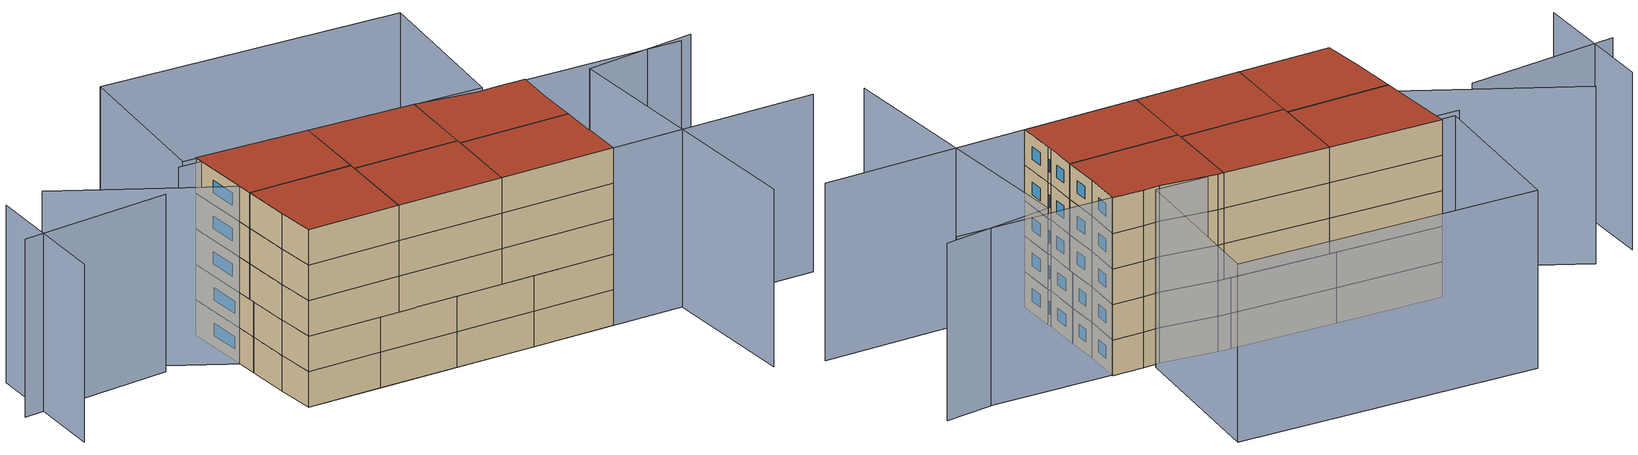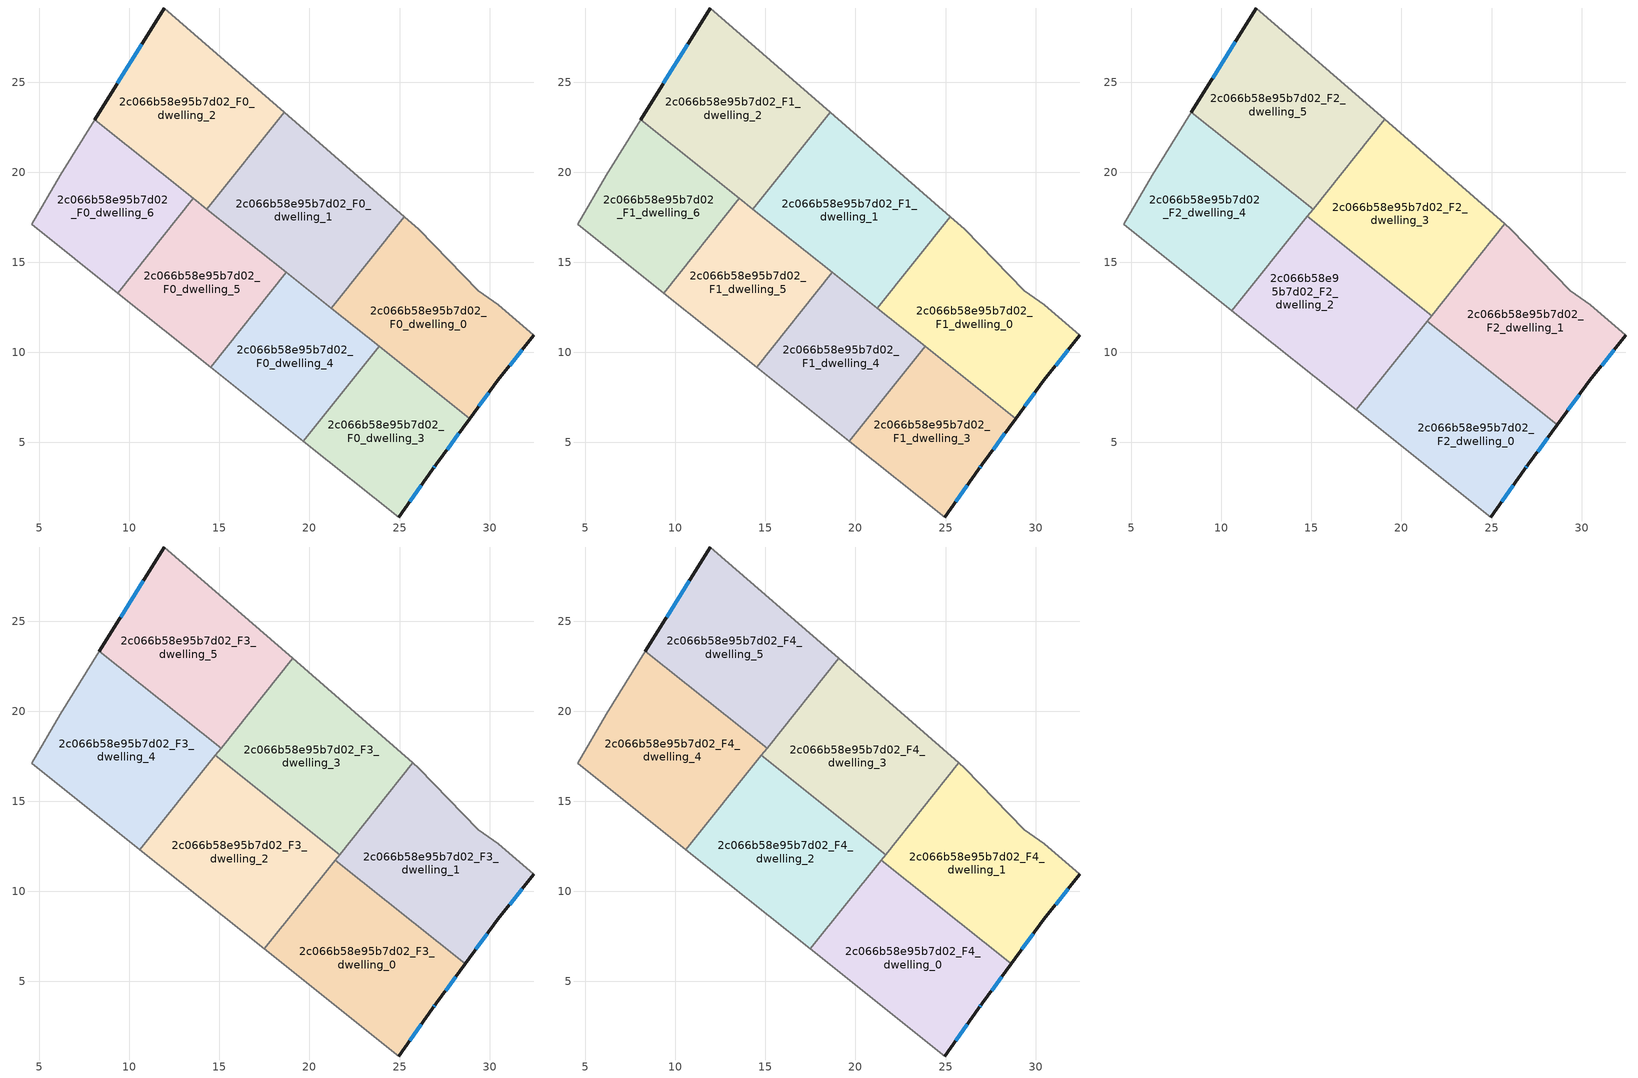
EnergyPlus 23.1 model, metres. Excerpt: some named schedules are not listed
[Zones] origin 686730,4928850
2c066b58e95b7d02_F0_dwelling_0
 floor ground (EU_floor_Construction): 29.36,13.42 30.49,12.65 32.46,10.95 30.46,8.45 28.9,6.32 21.22,12.45 25.28,17.54 26.08,16.84 z0
 wall outside (EU_wall_Construction): 28.9,6.32 30.46,8.45 32.46,10.95 z0:3
 wall adiabatic (EU_wall_Construction): 32.46,10.95 30.49,12.65 29.36,13.42 26.08,16.84 25.28,17.54 z0:3
 wall to 2c066b58e95b7d02_F0_dwelling_1 (EU_wall_Construction): 25.28,17.54 21.22,12.45 z0:3
 wall to 2c066b58e95b7d02_F0_dwelling_3 (EU_wall_Construction): 23.86,10.34 28.9,6.32 z0:3
 wall to 2c066b58e95b7d02_F0_dwelling_4 (EU_wall_Construction): 21.22,12.45 23.86,10.34 z0:3
 window (EU_Window_Construction): 31.11,9.26 31.81,10.14 / 29.41,7.01 29.95,7.76 z0.98:2.02
2c066b58e95b7d02_F0_dwelling_1
 floor ground (EU_floor_Construction): 25.28,17.54 21.22,12.45 14.3,17.96 18.59,23.34 z0
 wall to 2c066b58e95b7d02_F0_dwelling_2 (EU_wall_Construction): 18.59,23.34 14.3,17.96 z0:3
 wall adiabatic (EU_wall_Construction): 25.28,17.54 18.59,23.34 z0:3
 wall to 2c066b58e95b7d02_F0_dwelling_5 (EU_wall_Construction): 14.3,17.96 18.71,14.45 z0:3
 wall to 2c066b58e95b7d02_F0_dwelling_4 (EU_wall_Construction): 18.71,14.45 21.22,12.45 z0:3
2c066b58e95b7d02_F0_dwelling_2
 floor ground (EU_floor_Construction): 18.59,23.34 14.3,17.96 8.07,22.93 11.94,29.13 z0
 wall outside (EU_wall_Construction): 11.94,29.13 8.07,22.93 z0:3
 wall adiabatic (EU_wall_Construction): 18.59,23.34 11.94,29.13 z0:3
 wall to 2c066b58e95b7d02_F0_dwelling_6 (EU_wall_Construction): 8.07,22.93 13.55,18.56 z0:3
 wall to 2c066b58e95b7d02_F0_dwelling_5 (EU_wall_Construction): 13.55,18.56 14.3,17.96 z0:3
 window (EU_Window_Construction): 10.68,27.11 9.33,24.95 z0.98:2.02
2c066b58e95b7d02_F0_dwelling_3
 floor ground (EU_floor_Construction): 28.9,6.32 27.03,3.78 26.82,3.49 24.95,0.86 19.66,5.08 23.86,10.34 z0
 wall outside (EU_wall_Construction): 24.95,0.86 26.82,3.49 27.03,3.78 28.9,6.32 z0:3
 wall adiabatic (EU_wall_Construction): 19.66,5.08 24.95,0.86 z0:3
 wall to 2c066b58e95b7d02_F0_dwelling_4 (EU_wall_Construction): 23.86,10.34 19.66,5.08 z0:3
 window (EU_Window_Construction): 25.56,1.71 26.21,2.63 / 27.64,4.61 28.29,5.5 / 26.89,3.58 26.96,3.68 z0.98:2.02
2c066b58e95b7d02_F0_dwelling_4
 floor ground (EU_floor_Construction): 23.86,10.34 19.66,5.08 14.51,9.18 18.71,14.45 z0
 wall to 2c066b58e95b7d02_F0_dwelling_5 (EU_wall_Construction): 18.71,14.45 14.51,9.18 z0:3
 wall adiabatic (EU_wall_Construction): 14.51,9.18 19.66,5.08 z0:3
2c066b58e95b7d02_F0_dwelling_5
 floor ground (EU_floor_Construction): 18.71,14.45 14.51,9.18 9.35,13.29 13.55,18.56 z0
 wall to 2c066b58e95b7d02_F0_dwelling_6 (EU_wall_Construction): 13.55,18.56 9.35,13.29 z0:3
 wall adiabatic (EU_wall_Construction): 9.35,13.29 14.51,9.18 z0:3
2c066b58e95b7d02_F0_dwelling_6
 floor ground (EU_floor_Construction): 13.55,18.56 9.35,13.29 4.57,17.11 6.15,19.85 8.07,22.93 z0
 wall adiabatic (EU_wall_Construction): 8.07,22.93 6.15,19.85 4.57,17.11 9.35,13.29 z0:3
2c066b58e95b7d02_F1_dwelling_0
 floor to 2c066b58e95b7d02_F0_dwelling_0 (EU_floor_Construction): 29.36,13.42 30.49,12.65 32.46,10.95 30.46,8.45 28.9,6.32 21.22,12.45 25.28,17.54 26.08,16.84 z3
 wall outside (EU_wall_Construction): 28.9,6.32 30.46,8.45 32.46,10.95 z3:6
 wall adiabatic (EU_wall_Construction): 32.46,10.95 30.49,12.65 29.36,13.42 26.08,16.84 25.28,17.54 z3:6
 wall to 2c066b58e95b7d02_F1_dwelling_1 (EU_wall_Construction): 25.28,17.54 21.22,12.45 z3:6
 wall to 2c066b58e95b7d02_F1_dwelling_3 (EU_wall_Construction): 23.86,10.34 28.9,6.32 z3:6
 wall to 2c066b58e95b7d02_F1_dwelling_4 (EU_wall_Construction): 21.22,12.45 23.86,10.34 z3:6
 window (EU_Window_Construction): 31.11,9.26 31.81,10.14 / 29.41,7.01 29.95,7.76 z3.98:5.02
2c066b58e95b7d02_F1_dwelling_1
 floor to 2c066b58e95b7d02_F0_dwelling_1 (EU_floor_Construction): 25.28,17.54 21.22,12.45 14.3,17.96 18.59,23.34 z3
 wall to 2c066b58e95b7d02_F1_dwelling_2 (EU_wall_Construction): 18.59,23.34 14.3,17.96 z3:6
 wall adiabatic (EU_wall_Construction): 25.28,17.54 18.59,23.34 z3:6
 wall to 2c066b58e95b7d02_F1_dwelling_5 (EU_wall_Construction): 14.3,17.96 18.71,14.45 z3:6
 wall to 2c066b58e95b7d02_F1_dwelling_4 (EU_wall_Construction): 18.71,14.45 21.22,12.45 z3:6
2c066b58e95b7d02_F1_dwelling_2
 floor to 2c066b58e95b7d02_F0_dwelling_2 (EU_floor_Construction): 18.59,23.34 14.3,17.96 8.07,22.93 11.94,29.13 z3
 wall outside (EU_wall_Construction): 11.94,29.13 8.07,22.93 z3:6
 wall adiabatic (EU_wall_Construction): 18.59,23.34 11.94,29.13 z3:6
 wall to 2c066b58e95b7d02_F1_dwelling_6 (EU_wall_Construction): 8.07,22.93 13.55,18.56 z3:6
 wall to 2c066b58e95b7d02_F1_dwelling_5 (EU_wall_Construction): 13.55,18.56 14.3,17.96 z3:6
 window (EU_Window_Construction): 10.68,27.11 9.33,24.95 z3.98:5.02
2c066b58e95b7d02_F1_dwelling_3
 floor to 2c066b58e95b7d02_F0_dwelling_3 (EU_floor_Construction): 28.9,6.32 27.03,3.78 26.82,3.49 24.95,0.86 19.66,5.08 23.86,10.34 z3
 wall outside (EU_wall_Construction): 24.95,0.86 26.82,3.49 27.03,3.78 28.9,6.32 z3:6
 wall adiabatic (EU_wall_Construction): 19.66,5.08 24.95,0.86 z3:6
 wall to 2c066b58e95b7d02_F1_dwelling_4 (EU_wall_Construction): 23.86,10.34 19.66,5.08 z3:6
 window (EU_Window_Construction): 25.56,1.71 26.21,2.63 / 27.64,4.61 28.29,5.5 / 26.89,3.58 26.96,3.68 z3.98:5.02
2c066b58e95b7d02_F1_dwelling_4
 floor to 2c066b58e95b7d02_F0_dwelling_4 (EU_floor_Construction): 23.86,10.34 19.66,5.08 14.51,9.18 18.71,14.45 z3
 wall to 2c066b58e95b7d02_F1_dwelling_5 (EU_wall_Construction): 18.71,14.45 14.51,9.18 z3:6
 wall adiabatic (EU_wall_Construction): 14.51,9.18 19.66,5.08 z3:6
2c066b58e95b7d02_F1_dwelling_5
 floor to 2c066b58e95b7d02_F0_dwelling_5 (EU_floor_Construction): 18.71,14.45 14.51,9.18 9.35,13.29 13.55,18.56 z3
 wall to 2c066b58e95b7d02_F1_dwelling_6 (EU_wall_Construction): 13.55,18.56 9.35,13.29 z3:6
 wall adiabatic (EU_wall_Construction): 9.35,13.29 14.51,9.18 z3:6
2c066b58e95b7d02_F1_dwelling_6
 floor to 2c066b58e95b7d02_F0_dwelling_6 (EU_floor_Construction): 13.55,18.56 9.35,13.29 4.57,17.11 6.15,19.85 8.07,22.93 z3
 wall adiabatic (EU_wall_Construction): 8.07,22.93 6.15,19.85 4.57,17.11 9.35,13.29 z3:6
2c066b58e95b7d02_F2_dwelling_0
 floor to 2c066b58e95b7d02_F1_dwelling_3 (EU_floor_Construction): 28.65,5.98 27.03,3.78 26.82,3.49 24.95,0.86 19.66,5.08 23.6,10.01 z6
 floor to 2c066b58e95b7d02_F1_dwelling_4 (EU_floor_Construction): 23.6,10.01 19.66,5.08 17.49,6.81 21.43,11.74 z6
 wall outside (EU_wall_Construction): 24.95,0.86 26.82,3.49 27.03,3.78 28.65,5.98 z6:9
 wall adiabatic (EU_wall_Construction): 17.49,6.81 24.95,0.86 z6:9
 wall to 2c066b58e95b7d02_F2_dwelling_1 (EU_wall_Construction): 28.65,5.98 21.43,11.74 z6:9
 wall to 2c066b58e95b7d02_F2_dwelling_2 (EU_wall_Construction): 21.43,11.74 17.49,6.81 z6:9
 window (EU_Window_Construction): 25.56,1.71 26.21,2.63 / 27.56,4.5 28.12,5.27 / 26.89,3.58 26.96,3.68 z6.98:8.02
2c066b58e95b7d02_F2_dwelling_1
 floor to 2c066b58e95b7d02_F1_dwelling_0 (EU_floor_Construction): 29.36,13.42 30.49,12.65 32.46,10.95 30.46,8.45 28.9,6.32 21.69,12.07 25.73,17.14 26.08,16.84 z6
 floor to 2c066b58e95b7d02_F1_dwelling_3 (EU_floor_Construction): 28.9,6.32 28.65,5.98 23.6,10.01 23.86,10.34 z6
 floor to 2c066b58e95b7d02_F1_dwelling_4 (EU_floor_Construction): 23.86,10.34 23.6,10.01 21.43,11.74 21.67,12.05 21.69,12.07 z6
 wall outside (EU_wall_Construction): 28.65,5.98 30.46,8.45 32.46,10.95 z6:9
 wall adiabatic (EU_wall_Construction): 32.46,10.95 30.49,12.65 29.36,13.42 26.08,16.84 25.73,17.14 z6:9
 wall to 2c066b58e95b7d02_F2_dwelling_3 (EU_wall_Construction): 25.73,17.14 21.67,12.05 z6:9
 wall to 2c066b58e95b7d02_F2_dwelling_2 (EU_wall_Construction): 21.67,12.05 21.43,11.74 z6:9
 window (EU_Window_Construction): 31.11,9.26 31.81,10.14 / 29.24,6.78 29.87,7.65 z6.98:8.02
2c066b58e95b7d02_F2_dwelling_2
 floor to 2c066b58e95b7d02_F1_dwelling_5 (EU_floor_Construction): 18.69,14.43 14.51,9.19 10.58,12.31 14.76,17.55 z6
 floor to 2c066b58e95b7d02_F1_dwelling_4 (EU_floor_Construction): 21.67,12.05 17.49,6.81 14.51,9.19 18.69,14.43 z6
 wall adiabatic (EU_wall_Construction): 10.58,12.31 17.49,6.81 z6:9
 wall to 2c066b58e95b7d02_F2_dwelling_3 (EU_wall_Construction): 21.67,12.05 14.76,17.55 z6:9
 wall to 2c066b58e95b7d02_F2_dwelling_4 (EU_wall_Construction): 14.76,17.55 10.58,12.31 z6:9
2c066b58e95b7d02_F2_dwelling_3
 floor to 2c066b58e95b7d02_F1_dwelling_1 (EU_floor_Construction): 25.28,17.54 21.22,12.45 14.78,17.58 19.06,22.94 z6
 floor to 2c066b58e95b7d02_F1_dwelling_0 (EU_floor_Construction): 25.73,17.14 21.69,12.07 21.22,12.45 25.28,17.54 z6
 floor to 2c066b58e95b7d02_F1_dwelling_5 (EU_floor_Construction): 18.71,14.45 18.69,14.43 14.76,17.55 14.78,17.58 z6
 floor to 2c066b58e95b7d02_F1_dwelling_4 (EU_floor_Construction): 21.69,12.07 21.67,12.05 18.69,14.43 18.71,14.45 z6
 wall adiabatic (EU_wall_Construction): 25.73,17.14 19.06,22.94 z6:9
 wall to 2c066b58e95b7d02_F2_dwelling_5 (EU_wall_Construction): 19.06,22.94 15.09,17.96 z6:9
 wall to 2c066b58e95b7d02_F2_dwelling_4 (EU_wall_Construction): 15.09,17.96 14.76,17.55 z6:9
2c066b58e95b7d02_F2_dwelling_4
 floor to 2c066b58e95b7d02_F1_dwelling_6 (EU_floor_Construction): 13.55,18.56 9.35,13.29 4.57,17.11 6.15,19.85 8.07,22.93 z6
 floor to 2c066b58e95b7d02_F1_dwelling_2 (EU_floor_Construction): 14.61,18.35 14.3,17.96 8.07,22.93 8.34,23.35 z6
 floor to 2c066b58e95b7d02_F1_dwelling_5 (EU_floor_Construction): 14.78,17.58 14.76,17.55 10.58,12.31 9.35,13.29 13.55,18.56 z6
 floor to 2c066b58e95b7d02_F1_dwelling_1 (EU_floor_Construction): 15.09,17.96 14.78,17.58 14.3,17.96 14.61,18.35 z6
 wall adiabatic (EU_wall_Construction): 8.33,23.35 6.15,19.85 4.57,17.11 10.58,12.31 z6:9
 wall to 2c066b58e95b7d02_F2_dwelling_5 (EU_wall_Construction): 15.09,17.96 8.33,23.35 z6:9
2c066b58e95b7d02_F2_dwelling_5
 floor to 2c066b58e95b7d02_F1_dwelling_2 (EU_floor_Construction): 18.59,23.34 14.61,18.35 8.34,23.35 11.94,29.13 z6
 floor to 2c066b58e95b7d02_F1_dwelling_1 (EU_floor_Construction): 19.06,22.94 15.09,17.96 14.61,18.35 18.59,23.34 z6
 wall outside (EU_wall_Construction): 11.94,29.13 8.33,23.35 z6:9
 wall adiabatic (EU_wall_Construction): 19.06,22.94 11.94,29.13 z6:9
 window (EU_Window_Construction): 10.77,27.25 9.51,25.23 z6.98:8.02
2c066b58e95b7d02_F3_dwelling_0
 floor to 2c066b58e95b7d02_F2_dwelling_0 (EU_floor_Construction): 28.65,5.98 27.03,3.78 26.82,3.49 24.95,0.86 17.49,6.81 21.43,11.74 z9
 wall outside (EU_wall_Construction): 24.95,0.86 26.82,3.49 27.03,3.78 28.65,5.98 z9:12
 wall adiabatic (EU_wall_Construction): 17.49,6.81 24.95,0.86 z9:12
 wall to 2c066b58e95b7d02_F3_dwelling_1 (EU_wall_Construction): 28.65,5.98 21.43,11.74 z9:12
 wall to 2c066b58e95b7d02_F3_dwelling_2 (EU_wall_Construction): 21.43,11.74 17.49,6.81 z9:12
 window (EU_Window_Construction): 25.56,1.71 26.21,2.63 / 27.56,4.5 28.12,5.27 / 26.89,3.58 26.96,3.68 z9.98:11.02
2c066b58e95b7d02_F3_dwelling_1
 floor to 2c066b58e95b7d02_F2_dwelling_1 (EU_floor_Construction): 29.36,13.42 30.49,12.65 32.46,10.95 30.46,8.45 28.65,5.98 21.43,11.74 25.73,17.14 26.08,16.84 z9
 wall outside (EU_wall_Construction): 28.65,5.98 30.46,8.45 32.46,10.95 z9:12
 wall adiabatic (EU_wall_Construction): 32.46,10.95 30.49,12.65 29.36,13.42 26.08,16.84 25.73,17.14 z9:12
 wall to 2c066b58e95b7d02_F3_dwelling_3 (EU_wall_Construction): 25.73,17.14 21.67,12.05 z9:12
 wall to 2c066b58e95b7d02_F3_dwelling_2 (EU_wall_Construction): 21.67,12.05 21.43,11.74 z9:12
 window (EU_Window_Construction): 31.11,9.26 31.81,10.14 / 29.24,6.78 29.87,7.65 z9.98:11.02
2c066b58e95b7d02_F3_dwelling_2
 floor to 2c066b58e95b7d02_F2_dwelling_2 (EU_floor_Construction): 21.67,12.05 17.49,6.81 10.58,12.31 14.76,17.55 z9
 wall adiabatic (EU_wall_Construction): 10.58,12.31 17.49,6.81 z9:12
 wall to 2c066b58e95b7d02_F3_dwelling_3 (EU_wall_Construction): 21.67,12.05 14.76,17.55 z9:12
 wall to 2c066b58e95b7d02_F3_dwelling_4 (EU_wall_Construction): 14.76,17.55 10.58,12.31 z9:12
2c066b58e95b7d02_F3_dwelling_3
 floor to 2c066b58e95b7d02_F2_dwelling_3 (EU_floor_Construction): 25.73,17.14 21.67,12.05 14.76,17.55 19.06,22.94 z9
 wall adiabatic (EU_wall_Construction): 25.73,17.14 19.06,22.94 z9:12
 wall to 2c066b58e95b7d02_F3_dwelling_5 (EU_wall_Construction): 19.06,22.94 15.09,17.96 z9:12
 wall to 2c066b58e95b7d02_F3_dwelling_4 (EU_wall_Construction): 15.09,17.96 14.76,17.55 z9:12
2c066b58e95b7d02_F3_dwelling_4
 floor to 2c066b58e95b7d02_F2_dwelling_4 (EU_floor_Construction): 15.09,17.96 10.58,12.31 4.57,17.11 6.15,19.85 8.33,23.35 z9
 wall adiabatic (EU_wall_Construction): 8.33,23.35 6.15,19.85 4.57,17.11 10.58,12.31 z9:12
 wall to 2c066b58e95b7d02_F3_dwelling_5 (EU_wall_Construction): 15.09,17.96 8.33,23.35 z9:12
2c066b58e95b7d02_F3_dwelling_5
 floor to 2c066b58e95b7d02_F2_dwelling_5 (EU_floor_Construction): 19.06,22.94 15.09,17.96 8.33,23.35 11.94,29.13 z9
 wall outside (EU_wall_Construction): 11.94,29.13 8.33,23.35 z9:12
 wall adiabatic (EU_wall_Construction): 19.06,22.94 11.94,29.13 z9:12
 window (EU_Window_Construction): 10.77,27.25 9.51,25.23 z9.98:11.02
2c066b58e95b7d02_F4_dwelling_0
 floor to 2c066b58e95b7d02_F3_dwelling_0 (EU_floor_Construction): 28.65,5.98 27.03,3.78 26.82,3.49 24.95,0.86 17.49,6.81 21.43,11.74 z12
 wall outside (EU_wall_Construction): 24.95,0.86 26.82,3.49 27.03,3.78 28.65,5.98 z12:15
 wall adiabatic (EU_wall_Construction): 17.49,6.81 24.95,0.86 z12:15
 wall to 2c066b58e95b7d02_F4_dwelling_1 (EU_wall_Construction): 28.65,5.98 21.43,11.74 z12:15
 wall to 2c066b58e95b7d02_F4_dwelling_2 (EU_wall_Construction): 21.43,11.74 17.49,6.81 z12:15
 window (EU_Window_Construction): 25.56,1.71 26.21,2.63 / 27.56,4.5 28.12,5.27 / 26.89,3.58 26.96,3.68 z12.98:14.02
 roof outside (EU_roof_Construction): 26.82,3.49 27.03,3.78 28.65,5.98 21.43,11.74 17.49,6.81 24.95,0.86 z15
2c066b58e95b7d02_F4_dwelling_1
 floor to 2c066b58e95b7d02_F3_dwelling_1 (EU_floor_Construction): 29.36,13.42 30.49,12.65 32.46,10.95 30.46,8.45 28.65,5.98 21.43,11.74 25.73,17.14 26.08,16.84 z12
 wall outside (EU_wall_Construction): 28.65,5.98 30.46,8.45 32.46,10.95 z12:15
 wall adiabatic (EU_wall_Construction): 32.46,10.95 30.49,12.65 29.36,13.42 26.08,16.84 25.73,17.14 z12:15
 wall to 2c066b58e95b7d02_F4_dwelling_3 (EU_wall_Construction): 25.73,17.14 21.67,12.05 z12:15
 wall to 2c066b58e95b7d02_F4_dwelling_2 (EU_wall_Construction): 21.67,12.05 21.43,11.74 z12:15
 window (EU_Window_Construction): 31.11,9.26 31.81,10.14 / 29.24,6.78 29.87,7.65 z12.98:14.02
 roof outside (EU_roof_Construction): 30.46,8.45 32.46,10.95 30.49,12.65 29.36,13.42 26.08,16.84 25.73,17.14 21.43,11.74 28.65,5.98 z15
2c066b58e95b7d02_F4_dwelling_2
 floor to 2c066b58e95b7d02_F3_dwelling_2 (EU_floor_Construction): 21.67,12.05 17.49,6.81 10.58,12.31 14.76,17.55 z12
 wall adiabatic (EU_wall_Construction): 10.58,12.31 17.49,6.81 z12:15
 wall to 2c066b58e95b7d02_F4_dwelling_3 (EU_wall_Construction): 21.67,12.05 14.76,17.55 z12:15
 wall to 2c066b58e95b7d02_F4_dwelling_4 (EU_wall_Construction): 14.76,17.55 10.58,12.31 z12:15
 roof outside (EU_roof_Construction): 17.49,6.81 21.67,12.05 14.76,17.55 10.58,12.31 z15
2c066b58e95b7d02_F4_dwelling_3
 floor to 2c066b58e95b7d02_F3_dwelling_3 (EU_floor_Construction): 25.73,17.14 21.67,12.05 14.76,17.55 19.06,22.94 z12
 wall adiabatic (EU_wall_Construction): 25.73,17.14 19.06,22.94 z12:15
 wall to 2c066b58e95b7d02_F4_dwelling_5 (EU_wall_Construction): 19.06,22.94 15.09,17.96 z12:15
 wall to 2c066b58e95b7d02_F4_dwelling_4 (EU_wall_Construction): 15.09,17.96 14.76,17.55 z12:15
 roof outside (EU_roof_Construction): 21.67,12.05 25.73,17.14 19.06,22.94 14.76,17.55 z15
2c066b58e95b7d02_F4_dwelling_4
 floor to 2c066b58e95b7d02_F3_dwelling_4 (EU_floor_Construction): 15.09,17.96 10.58,12.31 4.57,17.11 6.15,19.85 8.33,23.35 z12
 wall adiabatic (EU_wall_Construction): 8.33,23.35 6.15,19.85 4.57,17.11 10.58,12.31 z12:15
 wall to 2c066b58e95b7d02_F4_dwelling_5 (EU_wall_Construction): 15.09,17.96 8.33,23.35 z12:15
 roof outside (EU_roof_Construction): 10.58,12.31 15.09,17.96 8.33,23.35 6.15,19.85 4.57,17.11 z15
2c066b58e95b7d02_F4_dwelling_5
 floor to 2c066b58e95b7d02_F3_dwelling_5 (EU_floor_Construction): 19.06,22.94 15.09,17.96 8.33,23.35 11.94,29.13 z12
 wall outside (EU_wall_Construction): 11.94,29.13 8.33,23.35 z12:15
 wall adiabatic (EU_wall_Construction): 19.06,22.94 11.94,29.13 z12:15
 window (EU_Window_Construction): 10.77,27.25 9.51,25.23 z12.98:14.02
 roof outside (EU_roof_Construction): 15.09,17.96 19.06,22.94 11.94,29.13 8.33,23.35 z15
shading: 4.57,17.11 38.29,-9.78 / 2.76,37.75 13.72,14.17 / 23.35,-12.62 35.77,7.1 / 35.77,7.1 43.62,2.16 / 42.43,2.44 10.06,29.72 / -0.28,39.42 -6.72,30.57 / 5.75,29.03 -4.72,36.1 / 19.59,39.83 38.68,23.46 / 38.68,23.46 30.07,13.42 / 30.07,13.42 10.98,29.78 / 10.98,29.78 19.59,39.83 z0:15
[Building]
EU S2 Campaign: North Axis=0; Terrain=City; Solar Distribution=FullExterior
[Site:Location]
Bologna: Latitude=44.5; Longitude=11.25; Time Zone=1; Elevation=37
[SizingPeriod:WeatherFileDays]
AnnualSizingPeriod: Begin Month=1; Begin Day of Month=1; End Month=12; End Day of Month=31; Day of Week for Start Day=Monday; Use Weather File Daylight Saving Period=No; Use Weather File Rain and Snow Indicators=No
[MATERIAL]
EU_InternalMass_Material: Roughness=MediumRough; Thickness=0.1; Conductivity=1; Density=1800; Specific Heat=900; Thermal Absorptance=0.9; Solar Absorptance=0.7; Visible Absorptance=0.7
[MATERIAL:NOMASS] Roughness=MediumRough; Thermal Absorptance=0.9; Solar Absorptance=0.7; Visible Absorptance=0.7
Name | Thermal Resistance
EU_wall_NoMass | 0.905828
EU_roof_NoMass | 0.37593
EU_floor_NoMass | 0.67114
[WINDOWMATERIAL:SIMPLEGLAZINGSYSTEM]
EU_Window_SimpleGlazing: UFactor=4.52486; Solar Heat Gain Coefficient=0.85; Visible Transmittance=0.85
[CONSTRUCTION]
EU_wall_Construction: EU_wall_NoMass
EU_roof_Construction: EU_roof_NoMass
EU_floor_Construction: EU_floor_NoMass
EU_Window_Construction: EU_Window_SimpleGlazing
EU_InternalMass_Construction: EU_InternalMass_Material
[ZONE] Type=1; Multiplier=1; Ceiling Height=autocalculate; Floor Area=autocalculate; Part of Total Floor Area=Yes
Name | Volume
2c066b58e95b7d02_F0_dwelling_0; 2c066b58e95b7d02_F1_dwelling_0; 2c066b58e95b7d02_F2_dwelling_3; 2c066b58e95b7d02_F3_dwelling_3; 2c066b58e95b7d02_F4_dwelling_3 | 177.639
2c066b58e95b7d02_F2_dwelling_0; 2c066b58e95b7d02_F3_dwelling_0; 2c066b58e95b7d02_F4_dwelling_0 | 177.627
2c066b58e95b7d02_F0_dwelling_1; 2c066b58e95b7d02_F1_dwelling_1 | 177.633
2c066b58e95b7d02_F2_dwelling_1; 2c066b58e95b7d02_F3_dwelling_1; 2c066b58e95b7d02_F4_dwelling_1 | 177.634
2c066b58e95b7d02_F0_dwelling_2; 2c066b58e95b7d02_F1_dwelling_2 | 177.631
2c066b58e95b7d02_F2_dwelling_2; 2c066b58e95b7d02_F3_dwelling_2; 2c066b58e95b7d02_F4_dwelling_2 | 177.62
2c066b58e95b7d02_F0_dwelling_3; 2c066b58e95b7d02_F1_dwelling_3 | 133.222
2c066b58e95b7d02_F0_dwelling_4; 2c066b58e95b7d02_F1_dwelling_4 | 133.224
2c066b58e95b7d02_F2_dwelling_4; 2c066b58e95b7d02_F3_dwelling_4; 2c066b58e95b7d02_F4_dwelling_4 | 177.632
2c066b58e95b7d02_F0_dwelling_5; 2c066b58e95b7d02_F1_dwelling_5 | 133.225
2c066b58e95b7d02_F2_dwelling_5; 2c066b58e95b7d02_F3_dwelling_5; 2c066b58e95b7d02_F4_dwelling_5 | 177.651
2c066b58e95b7d02_F0_dwelling_6; 2c066b58e95b7d02_F1_dwelling_6 | 133.23
[INTERNALMASS] Construction=EU_InternalMass_Construction
Name | Zone or ZoneList | Surface Area
2c066b58e95b7d02_F0_dwelling_0_EU_InternalMass | 2c066b58e95b7d02_F0_dwelling_0 | 59.2127
2c066b58e95b7d02_F0_dwelling_1_EU_InternalMass | 2c066b58e95b7d02_F0_dwelling_1 | 59.2108
2c066b58e95b7d02_F0_dwelling_2_EU_InternalMass | 2c066b58e95b7d02_F0_dwelling_2 | 59.2106
2c066b58e95b7d02_F0_dwelling_3_EU_InternalMass | 2c066b58e95b7d02_F0_dwelling_3 | 44.4073
2c066b58e95b7d02_F0_dwelling_4_EU_InternalMass | 2c066b58e95b7d02_F0_dwelling_4 | 44.4081
2c066b58e95b7d02_F0_dwelling_5_EU_InternalMass | 2c066b58e95b7d02_F0_dwelling_5 | 44.4081
2c066b58e95b7d02_F0_dwelling_6_EU_InternalMass | 2c066b58e95b7d02_F0_dwelling_6 | 44.4102
2c066b58e95b7d02_F1_dwelling_0_EU_InternalMass | 2c066b58e95b7d02_F1_dwelling_0 | 59.2127
2c066b58e95b7d02_F1_dwelling_1_EU_InternalMass | 2c066b58e95b7d02_F1_dwelling_1 | 59.2108
2c066b58e95b7d02_F1_dwelling_2_EU_InternalMass | 2c066b58e95b7d02_F1_dwelling_2 | 59.2106
2c066b58e95b7d02_F1_dwelling_3_EU_InternalMass | 2c066b58e95b7d02_F1_dwelling_3 | 44.4073
2c066b58e95b7d02_F1_dwelling_4_EU_InternalMass | 2c066b58e95b7d02_F1_dwelling_4 | 44.4081
2c066b58e95b7d02_F1_dwelling_5_EU_InternalMass | 2c066b58e95b7d02_F1_dwelling_5 | 44.4081
2c066b58e95b7d02_F1_dwelling_6_EU_InternalMass | 2c066b58e95b7d02_F1_dwelling_6 | 44.4102
2c066b58e95b7d02_F2_dwelling_0_EU_InternalMass | 2c066b58e95b7d02_F2_dwelling_0 | 59.2086
2c066b58e95b7d02_F2_dwelling_1_EU_InternalMass | 2c066b58e95b7d02_F2_dwelling_1 | 59.212
2c066b58e95b7d02_F2_dwelling_2_EU_InternalMass | 2c066b58e95b7d02_F2_dwelling_2 | 59.2093
2c066b58e95b7d02_F2_dwelling_3_EU_InternalMass | 2c066b58e95b7d02_F2_dwelling_3 | 59.2105
2c066b58e95b7d02_F2_dwelling_4_EU_InternalMass | 2c066b58e95b7d02_F2_dwelling_4 | 59.2137
2c066b58e95b7d02_F2_dwelling_5_EU_InternalMass | 2c066b58e95b7d02_F2_dwelling_5 | 59.2173
2c066b58e95b7d02_F3_dwelling_0_EU_InternalMass | 2c066b58e95b7d02_F3_dwelling_0 | 59.2086
2c066b58e95b7d02_F3_dwelling_1_EU_InternalMass | 2c066b58e95b7d02_F3_dwelling_1 | 59.212
2c066b58e95b7d02_F3_dwelling_2_EU_InternalMass | 2c066b58e95b7d02_F3_dwelling_2 | 59.2093
2c066b58e95b7d02_F3_dwelling_3_EU_InternalMass | 2c066b58e95b7d02_F3_dwelling_3 | 59.2105
2c066b58e95b7d02_F3_dwelling_4_EU_InternalMass | 2c066b58e95b7d02_F3_dwelling_4 | 59.2137
2c066b58e95b7d02_F3_dwelling_5_EU_InternalMass | 2c066b58e95b7d02_F3_dwelling_5 | 59.2173
2c066b58e95b7d02_F4_dwelling_0_EU_InternalMass | 2c066b58e95b7d02_F4_dwelling_0 | 59.2086
2c066b58e95b7d02_F4_dwelling_1_EU_InternalMass | 2c066b58e95b7d02_F4_dwelling_1 | 59.212
2c066b58e95b7d02_F4_dwelling_2_EU_InternalMass | 2c066b58e95b7d02_F4_dwelling_2 | 59.2093
2c066b58e95b7d02_F4_dwelling_3_EU_InternalMass | 2c066b58e95b7d02_F4_dwelling_3 | 59.2105
2c066b58e95b7d02_F4_dwelling_4_EU_InternalMass | 2c066b58e95b7d02_F4_dwelling_4 | 59.2137
2c066b58e95b7d02_F4_dwelling_5_EU_InternalMass | 2c066b58e95b7d02_F4_dwelling_5 | 59.2173
[OTHEREQUIPMENT] Fuel Type=Electricity; Design Level Calculation Method=Watts/Area; Power per Zone Floor Area=1; Fraction Latent=0; Fraction Radiant=0; Fraction Lost=0; Carbon Dioxide Generation Rate=0; EndUse Subcategory=EU_Step8_InternalGains
Name | Zone or ZoneList or Space or SpaceList | Schedule
EU_Step8_InternalGain_2c066b58e95b7d02_F0_dwelling_0_f000 | 2c066b58e95b7d02_F0_dwelling_0 | EU_Step8_GainSchedule_2c066b58e95b7d02_F0_dwelling_0_f000
EU_Step8_InternalGain_2c066b58e95b7d02_F0_dwelling_1_f000 | 2c066b58e95b7d02_F0_dwelling_1 | EU_Step8_GainSchedule_2c066b58e95b7d02_F0_dwelling_1_f000
EU_Step8_InternalGain_2c066b58e95b7d02_F0_dwelling_2_f000 | 2c066b58e95b7d02_F0_dwelling_2 | EU_Step8_GainSchedule_2c066b58e95b7d02_F0_dwelling_2_f000
EU_Step8_InternalGain_2c066b58e95b7d02_F0_dwelling_3_f000 | 2c066b58e95b7d02_F0_dwelling_3 | EU_Step8_GainSchedule_2c066b58e95b7d02_F0_dwelling_3_f000
EU_Step8_InternalGain_2c066b58e95b7d02_F0_dwelling_4_f000 | 2c066b58e95b7d02_F0_dwelling_4 | EU_Step8_GainSchedule_2c066b58e95b7d02_F0_dwelling_4_f000
EU_Step8_InternalGain_2c066b58e95b7d02_F0_dwelling_5_f000 | 2c066b58e95b7d02_F0_dwelling_5 | EU_Step8_GainSchedule_2c066b58e95b7d02_F0_dwelling_5_f000
EU_Step8_InternalGain_2c066b58e95b7d02_F0_dwelling_6_f000 | 2c066b58e95b7d02_F0_dwelling_6 | EU_Step8_GainSchedule_2c066b58e95b7d02_F0_dwelling_6_f000
EU_Step8_InternalGain_2c066b58e95b7d02_F1_dwelling_0_f000 | 2c066b58e95b7d02_F1_dwelling_0 | EU_Step8_GainSchedule_2c066b58e95b7d02_F1_dwelling_0_f000
EU_Step8_InternalGain_2c066b58e95b7d02_F1_dwelling_1_f000 | 2c066b58e95b7d02_F1_dwelling_1 | EU_Step8_GainSchedule_2c066b58e95b7d02_F1_dwelling_1_f000
EU_Step8_InternalGain_2c066b58e95b7d02_F1_dwelling_2_f000 | 2c066b58e95b7d02_F1_dwelling_2 | EU_Step8_GainSchedule_2c066b58e95b7d02_F1_dwelling_2_f000
EU_Step8_InternalGain_2c066b58e95b7d02_F1_dwelling_3_f000 | 2c066b58e95b7d02_F1_dwelling_3 | EU_Step8_GainSchedule_2c066b58e95b7d02_F1_dwelling_3_f000
EU_Step8_InternalGain_2c066b58e95b7d02_F1_dwelling_4_f000 | 2c066b58e95b7d02_F1_dwelling_4 | EU_Step8_GainSchedule_2c066b58e95b7d02_F1_dwelling_4_f000
EU_Step8_InternalGain_2c066b58e95b7d02_F1_dwelling_5_f000 | 2c066b58e95b7d02_F1_dwelling_5 | EU_Step8_GainSchedule_2c066b58e95b7d02_F1_dwelling_5_f000
EU_Step8_InternalGain_2c066b58e95b7d02_F1_dwelling_6_f000 | 2c066b58e95b7d02_F1_dwelling_6 | EU_Step8_GainSchedule_2c066b58e95b7d02_F1_dwelling_6_f000
EU_Step8_InternalGain_2c066b58e95b7d02_F2_dwelling_0_f000 | 2c066b58e95b7d02_F2_dwelling_0 | EU_Step8_GainSchedule_2c066b58e95b7d02_F2_dwelling_0_f000
EU_Step8_InternalGain_2c066b58e95b7d02_F2_dwelling_1_f000 | 2c066b58e95b7d02_F2_dwelling_1 | EU_Step8_GainSchedule_2c066b58e95b7d02_F2_dwelling_1_f000
EU_Step8_InternalGain_2c066b58e95b7d02_F2_dwelling_2_f000 | 2c066b58e95b7d02_F2_dwelling_2 | EU_Step8_GainSchedule_2c066b58e95b7d02_F2_dwelling_2_f000
EU_Step8_InternalGain_2c066b58e95b7d02_F2_dwelling_3_f000 | 2c066b58e95b7d02_F2_dwelling_3 | EU_Step8_GainSchedule_2c066b58e95b7d02_F2_dwelling_3_f000
EU_Step8_InternalGain_2c066b58e95b7d02_F2_dwelling_4_f000 | 2c066b58e95b7d02_F2_dwelling_4 | EU_Step8_GainSchedule_2c066b58e95b7d02_F2_dwelling_4_f000
EU_Step8_InternalGain_2c066b58e95b7d02_F2_dwelling_5_f000 | 2c066b58e95b7d02_F2_dwelling_5 | EU_Step8_GainSchedule_2c066b58e95b7d02_F2_dwelling_5_f000
EU_Step8_InternalGain_2c066b58e95b7d02_F3_dwelling_0_f000 | 2c066b58e95b7d02_F3_dwelling_0 | EU_Step8_GainSchedule_2c066b58e95b7d02_F3_dwelling_0_f000
EU_Step8_InternalGain_2c066b58e95b7d02_F3_dwelling_1_f000 | 2c066b58e95b7d02_F3_dwelling_1 | EU_Step8_GainSchedule_2c066b58e95b7d02_F3_dwelling_1_f000
EU_Step8_InternalGain_2c066b58e95b7d02_F3_dwelling_2_f000 | 2c066b58e95b7d02_F3_dwelling_2 | EU_Step8_GainSchedule_2c066b58e95b7d02_F3_dwelling_2_f000
EU_Step8_InternalGain_2c066b58e95b7d02_F3_dwelling_3_f000 | 2c066b58e95b7d02_F3_dwelling_3 | EU_Step8_GainSchedule_2c066b58e95b7d02_F3_dwelling_3_f000
EU_Step8_InternalGain_2c066b58e95b7d02_F3_dwelling_4_f000 | 2c066b58e95b7d02_F3_dwelling_4 | EU_Step8_GainSchedule_2c066b58e95b7d02_F3_dwelling_4_f000
EU_Step8_InternalGain_2c066b58e95b7d02_F3_dwelling_5_f000 | 2c066b58e95b7d02_F3_dwelling_5 | EU_Step8_GainSchedule_2c066b58e95b7d02_F3_dwelling_5_f000
EU_Step8_InternalGain_2c066b58e95b7d02_F4_dwelling_0_f000 | 2c066b58e95b7d02_F4_dwelling_0 | EU_Step8_GainSchedule_2c066b58e95b7d02_F4_dwelling_0_f000
EU_Step8_InternalGain_2c066b58e95b7d02_F4_dwelling_1_f000 | 2c066b58e95b7d02_F4_dwelling_1 | EU_Step8_GainSchedule_2c066b58e95b7d02_F4_dwelling_1_f000
EU_Step8_InternalGain_2c066b58e95b7d02_F4_dwelling_2_f000 | 2c066b58e95b7d02_F4_dwelling_2 | EU_Step8_GainSchedule_2c066b58e95b7d02_F4_dwelling_2_f000
EU_Step8_InternalGain_2c066b58e95b7d02_F4_dwelling_3_f000 | 2c066b58e95b7d02_F4_dwelling_3 | EU_Step8_GainSchedule_2c066b58e95b7d02_F4_dwelling_3_f000
EU_Step8_InternalGain_2c066b58e95b7d02_F4_dwelling_4_f000 | 2c066b58e95b7d02_F4_dwelling_4 | EU_Step8_GainSchedule_2c066b58e95b7d02_F4_dwelling_4_f000
EU_Step8_InternalGain_2c066b58e95b7d02_F4_dwelling_5_f000 | 2c066b58e95b7d02_F4_dwelling_5 | EU_Step8_GainSchedule_2c066b58e95b7d02_F4_dwelling_5_f000
[ZONEVENTILATION:DESIGNFLOWRATE] Schedule=EU_AlwaysOn; Design Flow Rate Calculation Method=AirChanges/Hour; Air Changes per Hour=0.73129; Ventilation Type=Natural; Fan Pressure Rise=0; Fan Total Efficiency=1; Constant Term Coefficient=1; Temperature Term Coefficient=0; Velocity Term Coefficient=0; Velocity Squared Term Coefficient=0; Minimum Indoor Temperature=-100; Maximum Indoor Temperature=100; Delta Temperature=-100; Minimum Outdoor Temperature=-100; Maximum Outdoor Temperature=100; Maximum Wind Speed=40
Name | Zone or ZoneList or Space or SpaceList
EU_ConstantAir_2c066b58e95b7d02_F0_dwelling_0 | 2c066b58e95b7d02_F0_dwelling_0
EU_ConstantAir_2c066b58e95b7d02_F0_dwelling_1 | 2c066b58e95b7d02_F0_dwelling_1
EU_ConstantAir_2c066b58e95b7d02_F0_dwelling_2 | 2c066b58e95b7d02_F0_dwelling_2
EU_ConstantAir_2c066b58e95b7d02_F0_dwelling_3 | 2c066b58e95b7d02_F0_dwelling_3
EU_ConstantAir_2c066b58e95b7d02_F0_dwelling_4 | 2c066b58e95b7d02_F0_dwelling_4
EU_ConstantAir_2c066b58e95b7d02_F0_dwelling_5 | 2c066b58e95b7d02_F0_dwelling_5
EU_ConstantAir_2c066b58e95b7d02_F0_dwelling_6 | 2c066b58e95b7d02_F0_dwelling_6
EU_ConstantAir_2c066b58e95b7d02_F1_dwelling_0 | 2c066b58e95b7d02_F1_dwelling_0
EU_ConstantAir_2c066b58e95b7d02_F1_dwelling_1 | 2c066b58e95b7d02_F1_dwelling_1
EU_ConstantAir_2c066b58e95b7d02_F1_dwelling_2 | 2c066b58e95b7d02_F1_dwelling_2
EU_ConstantAir_2c066b58e95b7d02_F1_dwelling_3 | 2c066b58e95b7d02_F1_dwelling_3
EU_ConstantAir_2c066b58e95b7d02_F1_dwelling_4 | 2c066b58e95b7d02_F1_dwelling_4
EU_ConstantAir_2c066b58e95b7d02_F1_dwelling_5 | 2c066b58e95b7d02_F1_dwelling_5
EU_ConstantAir_2c066b58e95b7d02_F1_dwelling_6 | 2c066b58e95b7d02_F1_dwelling_6
EU_ConstantAir_2c066b58e95b7d02_F2_dwelling_0 | 2c066b58e95b7d02_F2_dwelling_0
EU_ConstantAir_2c066b58e95b7d02_F2_dwelling_1 | 2c066b58e95b7d02_F2_dwelling_1
EU_ConstantAir_2c066b58e95b7d02_F2_dwelling_2 | 2c066b58e95b7d02_F2_dwelling_2
EU_ConstantAir_2c066b58e95b7d02_F2_dwelling_3 | 2c066b58e95b7d02_F2_dwelling_3
EU_ConstantAir_2c066b58e95b7d02_F2_dwelling_4 | 2c066b58e95b7d02_F2_dwelling_4
EU_ConstantAir_2c066b58e95b7d02_F2_dwelling_5 | 2c066b58e95b7d02_F2_dwelling_5
EU_ConstantAir_2c066b58e95b7d02_F3_dwelling_0 | 2c066b58e95b7d02_F3_dwelling_0
EU_ConstantAir_2c066b58e95b7d02_F3_dwelling_1 | 2c066b58e95b7d02_F3_dwelling_1
EU_ConstantAir_2c066b58e95b7d02_F3_dwelling_2 | 2c066b58e95b7d02_F3_dwelling_2
EU_ConstantAir_2c066b58e95b7d02_F3_dwelling_3 | 2c066b58e95b7d02_F3_dwelling_3
EU_ConstantAir_2c066b58e95b7d02_F3_dwelling_4 | 2c066b58e95b7d02_F3_dwelling_4
EU_ConstantAir_2c066b58e95b7d02_F3_dwelling_5 | 2c066b58e95b7d02_F3_dwelling_5
EU_ConstantAir_2c066b58e95b7d02_F4_dwelling_0 | 2c066b58e95b7d02_F4_dwelling_0
EU_ConstantAir_2c066b58e95b7d02_F4_dwelling_1 | 2c066b58e95b7d02_F4_dwelling_1
EU_ConstantAir_2c066b58e95b7d02_F4_dwelling_2 | 2c066b58e95b7d02_F4_dwelling_2
EU_ConstantAir_2c066b58e95b7d02_F4_dwelling_3 | 2c066b58e95b7d02_F4_dwelling_3
EU_ConstantAir_2c066b58e95b7d02_F4_dwelling_4 | 2c066b58e95b7d02_F4_dwelling_4
EU_ConstantAir_2c066b58e95b7d02_F4_dwelling_5 | 2c066b58e95b7d02_F4_dwelling_5
[HVACTEMPLATE:ZONE:IDEALLOADSAIRSYSTEM] System Availability Schedule=EU_AlwaysOn; Maximum Heating Supply Air Temperature=50; Minimum Cooling Supply Air Temperature=13; Maximum Heating Supply Air Humidity Ratio=0.0156; Minimum Cooling Supply Air Humidity Ratio=0.0077; Heating Limit=NoLimit; Cooling Limit=NoLimit; Heating Availability Schedule=EU_AlwaysOn; Cooling Availability Schedule=EU_CoolingOff; Dehumidification Control Type=ConstantSensibleHeatRatio; Cooling Sensible Heat Ratio=0.7; Dehumidification Setpoint=60; Humidification Control Type=None; Humidification Setpoint=30; Outdoor Air Method=None; Outdoor Air Flow Rate per Person=0.00944; Outdoor Air Flow Rate per Zone Floor Area=0; Outdoor Air Flow Rate per Zone=0; Demand Controlled Ventilation Type=None; Outdoor Air Economizer Type=NoEconomizer; Heat Recovery Type=None; Sensible Heat Recovery Effectiveness=0.7; Latent Heat Recovery Effectiveness=0.65
Name | Template Thermostat
2c066b58e95b7d02_F0_dwelling_0 | EU_HeatOnly_2c066b58e95b7d02_F0_dwelling_0
2c066b58e95b7d02_F0_dwelling_1 | EU_HeatOnly_2c066b58e95b7d02_F0_dwelling_1
2c066b58e95b7d02_F0_dwelling_2 | EU_HeatOnly_2c066b58e95b7d02_F0_dwelling_2
2c066b58e95b7d02_F0_dwelling_3 | EU_HeatOnly_2c066b58e95b7d02_F0_dwelling_3
2c066b58e95b7d02_F0_dwelling_4 | EU_HeatOnly_2c066b58e95b7d02_F0_dwelling_4
2c066b58e95b7d02_F0_dwelling_5 | EU_HeatOnly_2c066b58e95b7d02_F0_dwelling_5
2c066b58e95b7d02_F0_dwelling_6 | EU_HeatOnly_2c066b58e95b7d02_F0_dwelling_6
2c066b58e95b7d02_F1_dwelling_0 | EU_HeatOnly_2c066b58e95b7d02_F1_dwelling_0
2c066b58e95b7d02_F1_dwelling_1 | EU_HeatOnly_2c066b58e95b7d02_F1_dwelling_1
2c066b58e95b7d02_F1_dwelling_2 | EU_HeatOnly_2c066b58e95b7d02_F1_dwelling_2
2c066b58e95b7d02_F1_dwelling_3 | EU_HeatOnly_2c066b58e95b7d02_F1_dwelling_3
2c066b58e95b7d02_F1_dwelling_4 | EU_HeatOnly_2c066b58e95b7d02_F1_dwelling_4
2c066b58e95b7d02_F1_dwelling_5 | EU_HeatOnly_2c066b58e95b7d02_F1_dwelling_5
2c066b58e95b7d02_F1_dwelling_6 | EU_HeatOnly_2c066b58e95b7d02_F1_dwelling_6
2c066b58e95b7d02_F2_dwelling_0 | EU_HeatOnly_2c066b58e95b7d02_F2_dwelling_0
2c066b58e95b7d02_F2_dwelling_1 | EU_HeatOnly_2c066b58e95b7d02_F2_dwelling_1
2c066b58e95b7d02_F2_dwelling_2 | EU_HeatOnly_2c066b58e95b7d02_F2_dwelling_2
2c066b58e95b7d02_F2_dwelling_3 | EU_HeatOnly_2c066b58e95b7d02_F2_dwelling_3
2c066b58e95b7d02_F2_dwelling_4 | EU_HeatOnly_2c066b58e95b7d02_F2_dwelling_4
2c066b58e95b7d02_F2_dwelling_5 | EU_HeatOnly_2c066b58e95b7d02_F2_dwelling_5
2c066b58e95b7d02_F3_dwelling_0 | EU_HeatOnly_2c066b58e95b7d02_F3_dwelling_0
2c066b58e95b7d02_F3_dwelling_1 | EU_HeatOnly_2c066b58e95b7d02_F3_dwelling_1
2c066b58e95b7d02_F3_dwelling_2 | EU_HeatOnly_2c066b58e95b7d02_F3_dwelling_2
2c066b58e95b7d02_F3_dwelling_3 | EU_HeatOnly_2c066b58e95b7d02_F3_dwelling_3
2c066b58e95b7d02_F3_dwelling_4 | EU_HeatOnly_2c066b58e95b7d02_F3_dwelling_4
2c066b58e95b7d02_F3_dwelling_5 | EU_HeatOnly_2c066b58e95b7d02_F3_dwelling_5
2c066b58e95b7d02_F4_dwelling_0 | EU_HeatOnly_2c066b58e95b7d02_F4_dwelling_0
2c066b58e95b7d02_F4_dwelling_1 | EU_HeatOnly_2c066b58e95b7d02_F4_dwelling_1
2c066b58e95b7d02_F4_dwelling_2 | EU_HeatOnly_2c066b58e95b7d02_F4_dwelling_2
2c066b58e95b7d02_F4_dwelling_3 | EU_HeatOnly_2c066b58e95b7d02_F4_dwelling_3
2c066b58e95b7d02_F4_dwelling_4 | EU_HeatOnly_2c066b58e95b7d02_F4_dwelling_4
2c066b58e95b7d02_F4_dwelling_5 | EU_HeatOnly_2c066b58e95b7d02_F4_dwelling_5
[SIZING:ZONE] Zone Cooling Design Supply Air Temperature Input Method=SupplyAirTemperature; Zone Cooling Design Supply Air Temperature=13; Zone Heating Design Supply Air Temperature Input Method=SupplyAirTemperature; Zone Heating Design Supply Air Temperature=50; Zone Cooling Design Supply Air Humidity Ratio=0.008; Zone Heating Design Supply Air Humidity Ratio=0.008; Cooling Design Air Flow Method=DesignDay; Cooling Design Air Flow Rate=0; Cooling Minimum Air Flow per Zone Floor Area=0.000762; Cooling Minimum Air Flow=0; Cooling Minimum Air Flow Fraction=0.2; Heating Design Air Flow Method=DesignDay; Heating Design Air Flow Rate=0; Heating Maximum Air Flow per Zone Floor Area=0.002032; Heating Maximum Air Flow=0.141576; Heating Maximum Air Flow Fraction=0.3; Account for Dedicated Outdoor Air System=No; Dedicated Outdoor Air System Control Strategy=NeutralSupplyAir; Dedicated Outdoor Air Low Setpoint Temperature for Design=autosize; Dedicated Outdoor Air High Setpoint Temperature for Design=autosize; Zone Load Sizing Method=Sensible Load Only No Latent Load; Zone Latent Cooling Design Supply Air Humidity Ratio Input Method=HumidityRatioDifference; Zone Cooling Design Supply Air Humidity Ratio Difference=0.005; Zone Latent Heating Design Supply Air Humidity Ratio Input Method=HumidityRatioDifference; Zone Humidification Design Supply Air Humidity Ratio Difference=0.005
2c066b58e95b7d02_F0_dwelling_0; 2c066b58e95b7d02_F0_dwelling_1; 2c066b58e95b7d02_F0_dwelling_2; 2c066b58e95b7d02_F0_dwelling_3; 2c066b58e95b7d02_F0_dwelling_4; 2c066b58e95b7d02_F0_dwelling_5; 2c066b58e95b7d02_F0_dwelling_6; 2c066b58e95b7d02_F1_dwelling_0; 2c066b58e95b7d02_F1_dwelling_1; 2c066b58e95b7d02_F1_dwelling_2; 2c066b58e95b7d02_F1_dwelling_3; 2c066b58e95b7d02_F1_dwelling_4; 2c066b58e95b7d02_F1_dwelling_5; 2c066b58e95b7d02_F1_dwelling_6; 2c066b58e95b7d02_F2_dwelling_0; 2c066b58e95b7d02_F2_dwelling_1; 2c066b58e95b7d02_F2_dwelling_2; 2c066b58e95b7d02_F2_dwelling_3; 2c066b58e95b7d02_F2_dwelling_4; 2c066b58e95b7d02_F2_dwelling_5; 2c066b58e95b7d02_F3_dwelling_0; 2c066b58e95b7d02_F3_dwelling_1; 2c066b58e95b7d02_F3_dwelling_2; 2c066b58e95b7d02_F3_dwelling_3; 2c066b58e95b7d02_F3_dwelling_4; 2c066b58e95b7d02_F3_dwelling_5; 2c066b58e95b7d02_F4_dwelling_0; 2c066b58e95b7d02_F4_dwelling_1; 2c066b58e95b7d02_F4_dwelling_2; 2c066b58e95b7d02_F4_dwelling_3; 2c066b58e95b7d02_F4_dwelling_4; 2c066b58e95b7d02_F4_dwelling_5
[SCHEDULE:FILE] Column Number=1; Rows to Skip at Top=0; Number of Hours of Data=8760; Column Separator=Comma; Interpolate to Timestep=No; Minutes per Item=60; Adjust Schedule for Daylight Savings=Yes
Name | File
EU_Step8_GainSchedule_2c066b58e95b7d02_F0_dwelling_0_f000 | ../../schedules/2c066b58e95b7d02/2c066b58e95b7d02_F0_dwelling_0_f000_gain.csv
EU_Step8_GainSchedule_2c066b58e95b7d02_F0_dwelling_1_f000 | ../../schedules/2c066b58e95b7d02/2c066b58e95b7d02_F0_dwelling_1_f000_gain.csv
EU_Step8_GainSchedule_2c066b58e95b7d02_F0_dwelling_2_f000 | ../../schedules/2c066b58e95b7d02/2c066b58e95b7d02_F0_dwelling_2_f000_gain.csv
EU_Step8_GainSchedule_2c066b58e95b7d02_F0_dwelling_3_f000 | ../../schedules/2c066b58e95b7d02/2c066b58e95b7d02_F0_dwelling_3_f000_gain.csv
EU_Step8_GainSchedule_2c066b58e95b7d02_F0_dwelling_4_f000 | ../../schedules/2c066b58e95b7d02/2c066b58e95b7d02_F0_dwelling_4_f000_gain.csv
EU_Step8_GainSchedule_2c066b58e95b7d02_F0_dwelling_5_f000 | ../../schedules/2c066b58e95b7d02/2c066b58e95b7d02_F0_dwelling_5_f000_gain.csv
EU_Step8_GainSchedule_2c066b58e95b7d02_F0_dwelling_6_f000 | ../../schedules/2c066b58e95b7d02/2c066b58e95b7d02_F0_dwelling_6_f000_gain.csv
EU_Step8_GainSchedule_2c066b58e95b7d02_F1_dwelling_0_f000 | ../../schedules/2c066b58e95b7d02/2c066b58e95b7d02_F1_dwelling_0_f000_gain.csv
EU_Step8_GainSchedule_2c066b58e95b7d02_F1_dwelling_1_f000 | ../../schedules/2c066b58e95b7d02/2c066b58e95b7d02_F1_dwelling_1_f000_gain.csv
EU_Step8_GainSchedule_2c066b58e95b7d02_F1_dwelling_2_f000 | ../../schedules/2c066b58e95b7d02/2c066b58e95b7d02_F1_dwelling_2_f000_gain.csv
EU_Step8_GainSchedule_2c066b58e95b7d02_F1_dwelling_3_f000 | ../../schedules/2c066b58e95b7d02/2c066b58e95b7d02_F1_dwelling_3_f000_gain.csv
EU_Step8_GainSchedule_2c066b58e95b7d02_F1_dwelling_4_f000 | ../../schedules/2c066b58e95b7d02/2c066b58e95b7d02_F1_dwelling_4_f000_gain.csv
EU_Step8_GainSchedule_2c066b58e95b7d02_F1_dwelling_5_f000 | ../../schedules/2c066b58e95b7d02/2c066b58e95b7d02_F1_dwelling_5_f000_gain.csv
EU_Step8_GainSchedule_2c066b58e95b7d02_F1_dwelling_6_f000 | ../../schedules/2c066b58e95b7d02/2c066b58e95b7d02_F1_dwelling_6_f000_gain.csv
EU_Step8_GainSchedule_2c066b58e95b7d02_F2_dwelling_0_f000 | ../../schedules/2c066b58e95b7d02/2c066b58e95b7d02_F2_dwelling_0_f000_gain.csv
EU_Step8_GainSchedule_2c066b58e95b7d02_F2_dwelling_1_f000 | ../../schedules/2c066b58e95b7d02/2c066b58e95b7d02_F2_dwelling_1_f000_gain.csv
EU_Step8_GainSchedule_2c066b58e95b7d02_F2_dwelling_2_f000 | ../../schedules/2c066b58e95b7d02/2c066b58e95b7d02_F2_dwelling_2_f000_gain.csv
EU_Step8_GainSchedule_2c066b58e95b7d02_F2_dwelling_3_f000 | ../../schedules/2c066b58e95b7d02/2c066b58e95b7d02_F2_dwelling_3_f000_gain.csv
EU_Step8_GainSchedule_2c066b58e95b7d02_F2_dwelling_4_f000 | ../../schedules/2c066b58e95b7d02/2c066b58e95b7d02_F2_dwelling_4_f000_gain.csv
EU_Step8_GainSchedule_2c066b58e95b7d02_F2_dwelling_5_f000 | ../../schedules/2c066b58e95b7d02/2c066b58e95b7d02_F2_dwelling_5_f000_gain.csv
EU_Step8_GainSchedule_2c066b58e95b7d02_F3_dwelling_0_f000 | ../../schedules/2c066b58e95b7d02/2c066b58e95b7d02_F3_dwelling_0_f000_gain.csv
EU_Step8_GainSchedule_2c066b58e95b7d02_F3_dwelling_1_f000 | ../../schedules/2c066b58e95b7d02/2c066b58e95b7d02_F3_dwelling_1_f000_gain.csv
EU_Step8_GainSchedule_2c066b58e95b7d02_F3_dwelling_2_f000 | ../../schedules/2c066b58e95b7d02/2c066b58e95b7d02_F3_dwelling_2_f000_gain.csv
EU_Step8_GainSchedule_2c066b58e95b7d02_F3_dwelling_3_f000 | ../../schedules/2c066b58e95b7d02/2c066b58e95b7d02_F3_dwelling_3_f000_gain.csv
EU_Step8_GainSchedule_2c066b58e95b7d02_F3_dwelling_4_f000 | ../../schedules/2c066b58e95b7d02/2c066b58e95b7d02_F3_dwelling_4_f000_gain.csv
EU_Step8_GainSchedule_2c066b58e95b7d02_F3_dwelling_5_f000 | ../../schedules/2c066b58e95b7d02/2c066b58e95b7d02_F3_dwelling_5_f000_gain.csv
EU_Step8_GainSchedule_2c066b58e95b7d02_F4_dwelling_0_f000 | ../../schedules/2c066b58e95b7d02/2c066b58e95b7d02_F4_dwelling_0_f000_gain.csv
EU_Step8_GainSchedule_2c066b58e95b7d02_F4_dwelling_1_f000 | ../../schedules/2c066b58e95b7d02/2c066b58e95b7d02_F4_dwelling_1_f000_gain.csv
